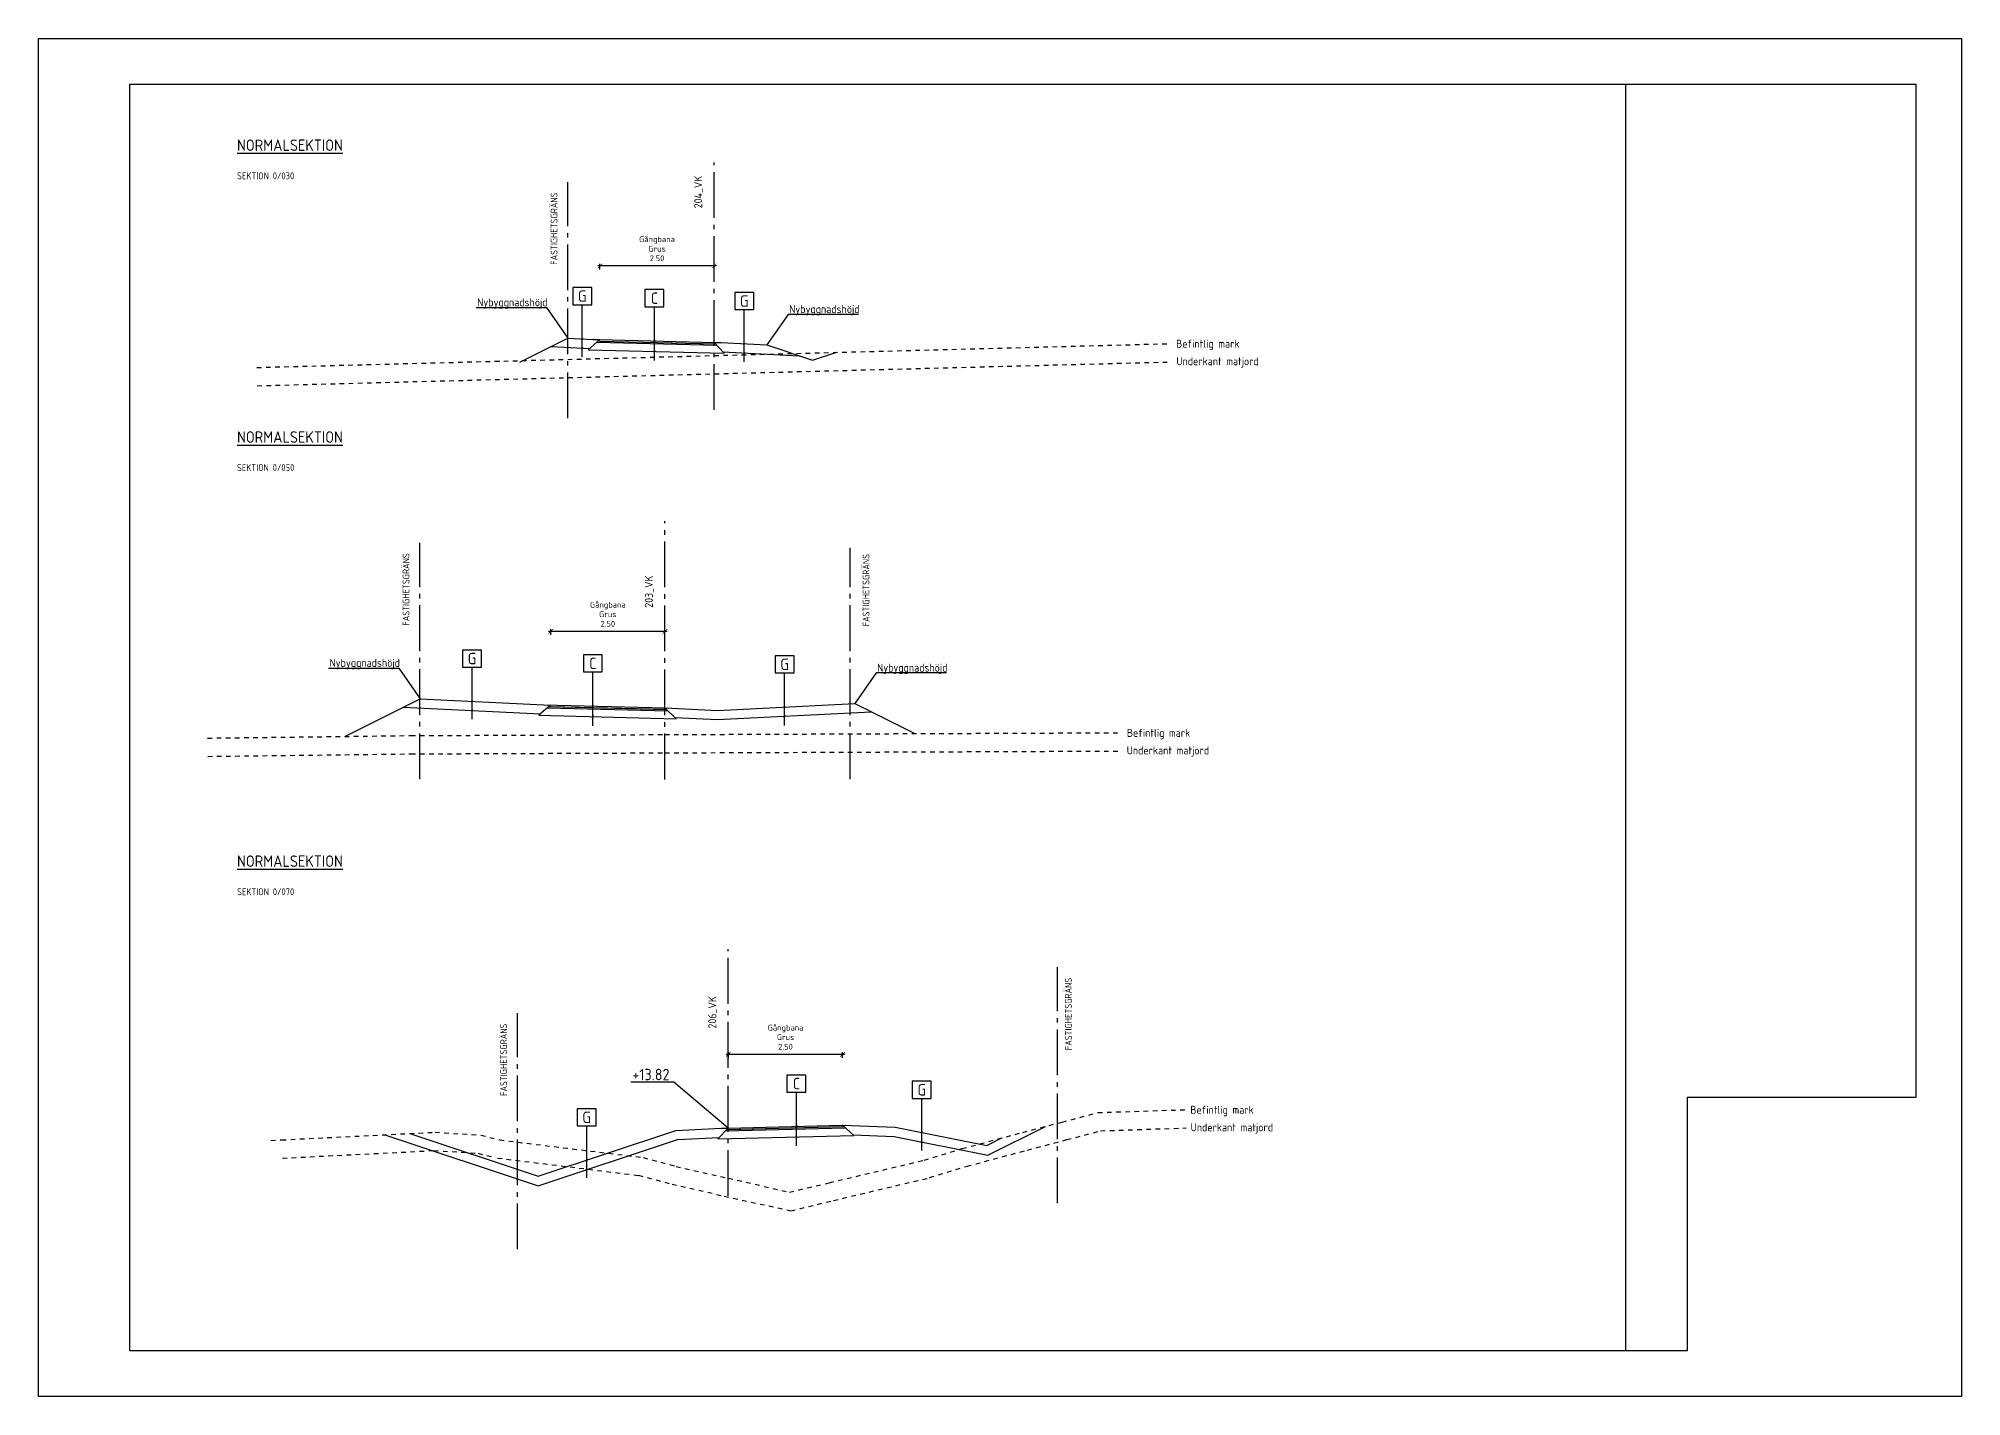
# Model space of a CAD drawing. Header units: metres. Extents: x -15 to 360, y -10 to 97.
# Drawn here: x 318 to 360.05, y 67.3 to 97 of the extents above; entities that cross this region are included whole.
import ezdxf
from ezdxf.enums import TextEntityAlignment as Align

# ---------------------------------------------------------------- set-up
doc = ezdxf.new("R2010")
doc.units = ezdxf.units.M
doc.header["$LTSCALE"] = 0.05
doc.header["$MEASUREMENT"] = 0
doc.linetypes.add('CENTRUMLINJE', pattern=[27, 20, -3, 1, -3])
doc.linetypes.add('DASHED_2', pattern=[3, 2, -1])
doc.layers.get('0').update_dxf_attribs({"linetype": 'CONTINUOUS'})
doc.layers.get('DEFPOINTS').update_dxf_attribs({"color": 5, "linetype": 'CONTINUOUS'})
for name, color, linetype in [('04_mått', 4, 'CONTINUOUS'), ('04_txt', 1, 'CONTINUOUS'), ('04_öb-typ', 1, 'CONTINUOUS'), ('M-37-CL_Txt', 1, 'CONTINUOUS'), ('M-37-Mark', 9, 'DASHED_2'), ('M-37-OB_B1', 4, 'CONTINUOUS'), ('M-37-OB_B2', 4, 'CONTINUOUS'), ('M-37-OB_Bi1', 4, 'CONTINUOUS'), ('M-37-OB_Bi2', 4, 'CONTINUOUS'), ('M-37-Profilhojd', 3, 'CONTINUOUS'), ('M-37-SektNr', 3, 'CONTINUOUS'), ('M-37-Vag-Overyta', 3, 'CONTINUOUS'), ('M-37-Vag-Slitlager', 4, 'CONTINUOUS'), ('M-378B', 7, 'CENTRUMLINJE')]:
    doc.layers.add(name, color=color, linetype=linetype)
doc.layers.add('Non-PlotDot', color=7, linetype='CONTINUOUS', plot=False)
doc.styles.add('ISO', font='iso.shx')
doc.styles.add('P_ISO_25', font='ISO', dxfattribs={"height": 2.5})
doc.styles.add('P_ISO_30', font='ISO', dxfattribs={"height": 3})
doc.dimstyles.new('BH90$0', dxfattribs={"dimscale": 0.05, "dimtxt": 2.5, "dimasz": 2, "dimexe": 1, "dimexo": 5, "dimgap": 2, "dimtad": 1, "dimzin": 0, "dimdsep": 46, "dimtxsty": 'ISO', "dimblk1": 'ARCHTICK', "dimblk2": 'ARCHTICK', "dimsah": 1, "dimcen": 1.5, "dimdle": 1, "dimadec": 0, "dimazin": 0, "dimtfac": 1, "dimtix": 1, "dimtmove": 0, "dimatfit": 3, "dimfxl": 1.5, "dimfxlon": 1, "dimtolj": 1, "dimtzin": 0, "dimarcsym": 0})

# ---------------------------------------------------------------- blocks, each defined once
blk = doc.blocks.new('_H-NSEK')
at = {"color": 0, "linetype": 'ByBlock'}
blk.add_lwpolyline([(0.207, 0.187), (-0.207, 0.187), (-0.207, -0.187), (0.207, -0.187)], close=True, dxfattribs=at)
at = {"color": 0, "linetype": 'ByBlock', "style": 'ISO'}
blk.add_attdef('N', text='', height=0.25, rotation=180, dxfattribs=at).set_placement((0, 0), align=Align.MIDDLE_CENTER)
blk = doc.blocks.new('_ARCHTICK')
at = {"color": 0, "linetype": 'ByBlock', "const_width": 0.15}
blk.add_lwpolyline([(-0.5, -0.5), (0.5, 0.5)], dxfattribs=at)
blk = doc.blocks.new('*D125')
at = {"layer": '04_mått', "color": 0, "lineweight": -2}
for p, q in [((332.828, 92.028), (330.231, 92.028)), ((330.281, 91.953), (330.281, 92.078)), ((332.778, 91.953), (332.778, 92.078))]:
    blk.add_line(p, q, dxfattribs=at)
at = {"layer": 'DEFPOINTS', "color": 0}
for p in [(330.281, 92.028), (330.281, 90.359), (332.778, 90.355)]:
    blk.add_point(p, dxfattribs=at)
at = {"layer": '04_mått', "color": 0, "lineweight": -2, "xscale": 0.1, "yscale": 0.1, "zscale": 0.1, "rotation": 180}
blk.add_blockref('_ARCHTICK', (330.281, 92.028), dxfattribs=at)
at = {"layer": '04_mått', "color": 0, "lineweight": -2, "xscale": 0.1, "yscale": 0.1, "zscale": 0.1}
blk.add_blockref('_ARCHTICK', (332.778, 92.028), dxfattribs=at)
at = {"layer": '04_mått', "color": 0, "insert": (331.529, 92.404), "char_height": 0.125, "attachment_point": 5, "style": 'ISO'}
blk.add_mtext('\\A1;Gångbana\\PGrus\\P2.50', dxfattribs=at)
blk = doc.blocks.new('*D126')
at = {"layer": '04_mått', "color": 0, "lineweight": -2}
for p, q in [((331.75, 84.036), (329.153, 84.036)), ((329.203, 83.961), (329.203, 84.086)), ((331.7, 83.961), (331.7, 84.086))]:
    blk.add_line(p, q, dxfattribs=at)
at = {"layer": 'DEFPOINTS', "color": 0}
for p in [(329.203, 84.036), (329.203, 82.366), (331.7, 82.362)]:
    blk.add_point(p, dxfattribs=at)
at = {"layer": '04_mått', "color": 0, "lineweight": -2, "xscale": 0.1, "yscale": 0.1, "zscale": 0.1, "rotation": 180}
blk.add_blockref('_ARCHTICK', (329.203, 84.036), dxfattribs=at)
at = {"layer": '04_mått', "color": 0, "lineweight": -2, "xscale": 0.1, "yscale": 0.1, "zscale": 0.1}
blk.add_blockref('_ARCHTICK', (331.7, 84.036), dxfattribs=at)
at = {"layer": '04_mått', "color": 0, "insert": (330.452, 84.411), "char_height": 0.125, "attachment_point": 5, "style": 'ISO'}
blk.add_mtext('\\A1;Gångbana\\PGrus\\P2.50', dxfattribs=at)
blk = doc.blocks.new('*D127')
at = {"layer": '04_mått', "color": 0, "lineweight": -2}
for p, q in [((335.636, 74.786), (333.039, 74.786)), ((333.089, 74.711), (333.089, 74.836)), ((335.586, 74.711), (335.586, 74.836))]:
    blk.add_line(p, q, dxfattribs=at)
at = {"layer": 'DEFPOINTS', "color": 0}
for p in [(333.089, 74.786), (333.089, 73.117), (335.586, 73.113)]:
    blk.add_point(p, dxfattribs=at)
at = {"layer": '04_mått', "color": 0, "lineweight": -2, "xscale": 0.1, "yscale": 0.1, "zscale": 0.1, "rotation": 180}
blk.add_blockref('_ARCHTICK', (333.089, 74.786), dxfattribs=at)
at = {"layer": '04_mått', "color": 0, "lineweight": -2, "xscale": 0.1, "yscale": 0.1, "zscale": 0.1}
blk.add_blockref('_ARCHTICK', (335.586, 74.786), dxfattribs=at)
at = {"layer": '04_mått', "color": 0, "insert": (334.338, 75.162), "char_height": 0.125, "attachment_point": 5, "style": 'ISO'}
blk.add_mtext('\\A1;Gångbana\\PGrus\\P2.50', dxfattribs=at)

msp = doc.modelspace()

# ---------------------------------------------------------------- linework, layer by layer
at = {"layer": '04_öb-typ'}
for p, q in [((329.893, 90.042), (329.893, 91.181)), ((331.472, 89.96), (331.472, 91.136)), ((333.436, 89.935), (333.436, 91.074)), ((327.484, 82.116), (327.484, 83.255)), ((330.124, 81.974), (330.124, 83.15)), ((334.319, 81.981), (334.319, 83.13)), ((334.577, 72.785), (334.577, 73.961)), ((337.317, 72.685), (337.317, 73.824)), ((329.99, 72.083), (329.99, 73.222))]:
    msp.add_line(p, q, dxfattribs=at)
at = {"layer": 'DEFPOINTS', "flags": 128}
for points in [[(318.003, 67.303), (318.003, 97.003), (360.053, 97.003), (360.053, 67.303)], [(320.003, 68.303), (320.003, 96.003), (359.053, 96.003), (359.053, 73.843), (354.053, 73.843), (354.053, 68.303)]]:
    msp.add_lwpolyline(points, close=True, dxfattribs=at)
msp.add_lwpolyline([(352.709, 68.303), (352.709, 96.003)], dxfattribs=at)
at = {"layer": 'M-37-CL_Txt', "flags": 128}
for points in [[(327.572, 91.117), (329.11, 91.117), (329.578, 90.448)], [(335.935, 90.969), (334.398, 90.969), (333.929, 90.301)], [(324.345, 83.232), (325.882, 83.232), (326.35, 82.563)], [(337.857, 83.127), (336.319, 83.127), (335.85, 82.458)]]:
    msp.add_lwpolyline(points, dxfattribs=at)
at = {"layer": 'M-37-Mark'}
for p, q in [((322.778, 89.808), (332.778, 90.069)), ((332.778, 90.069), (342.778, 90.33)), ((322.788, 89.409), (332.788, 89.67)), ((332.788, 89.67), (342.788, 89.93)), ((321.7, 81.703), (326.145, 81.758)), ((326.145, 81.758), (331.7, 81.78)), ((331.7, 81.78), (341.7, 81.82)), ((321.705, 81.303), (326.15, 81.358)), ((326.147, 81.358), (331.702, 81.38)), ((331.702, 81.38), (341.702, 81.42)), ((339.524, 73.078), (340.388, 73.307)), ((340.388, 73.307), (341.169, 73.513)), ((341.169, 73.513), (343.087, 73.577)), ((341.228, 73.115), (343.101, 73.177)), ((323.087, 72.904), (323.319, 72.916)), ((323.319, 72.916), (326.675, 73.083)), ((326.675, 73.083), (327.678, 73.02)), ((327.678, 73.02), (328.088, 72.916)), ((328.088, 72.916), (331.224, 72.53)), ((338.201, 72.727), (339.524, 73.078)), ((339.627, 72.692), (340.491, 72.921)), ((340.49, 72.921), (341.228, 73.115)), ((323.339, 72.517), (326.695, 72.684)), ((326.65, 72.684), (327.616, 72.624)), ((327.616, 72.624), (327.99, 72.529)), ((328.04, 72.519), (331.176, 72.133)), ((331.224, 72.53), (331.944, 72.337)), ((331.944, 72.337), (333.087, 72.077)), ((335.295, 71.98), (337.371, 72.472)), ((337.371, 72.472), (338.201, 72.727)), ((337.489, 72.09), (338.319, 72.345)), ((338.304, 72.341), (339.627, 72.692)), ((331.121, 72.144), (331.841, 71.951)), ((331.856, 71.947), (332.999, 71.687)), ((333.087, 72.077), (334.425, 71.774)), ((334.425, 71.774), (335.295, 71.98)), ((335.388, 71.591), (337.464, 72.083)), ((332.999, 71.687), (334.453, 71.365)), ((334.453, 71.365), (335.388, 71.591))]:
    msp.add_line(p, q, dxfattribs=at)
at = {"layer": 'M-37-OB_B1'}
for p, q in [((329.128, 90.471), (329.128, 90.471)), ((329.578, 90.448), (330.128, 90.421)), ((326.35, 82.563), (326.35, 82.563)), ((326.35, 82.563), (329.05, 82.428)), ((328.947, 82.201), (331.945, 82.126)), ((329.135, 82.366), (331.764, 82.3)), ((329.168, 82.395), (331.732, 82.331)), ((336.737, 73.192), (338.737, 72.792))]:
    msp.add_line(p, q, dxfattribs=at)
at = {"layer": 'M-37-OB_B2'}
for p, q in [((329.128, 90.471), (329.128, 90.471)), ((329.578, 90.448), (330.128, 90.421)), ((330.278, 90.417), (330.026, 90.193)), ((332.993, 90.119), (332.778, 90.355)), ((326.35, 82.563), (326.35, 82.563)), ((326.35, 82.563), (329.05, 82.428)), ((329.201, 82.424), (328.947, 82.201)), ((335.828, 73.014), (335.587, 73.238)), ((336.737, 73.192), (338.737, 72.792))]:
    msp.add_line(p, q, dxfattribs=at)
at = {"layer": 'M-37-OB_Bi1'}
for p, q in [((329.128, 90.471), (329.128, 90.471)), ((330.245, 90.388), (330.278, 90.387)), ((330.278, 90.387), (332.778, 90.325)), ((326.35, 82.563), (326.35, 82.563)), ((326.35, 82.563), (329.05, 82.428)), ((333.087, 73.145), (335.587, 73.208)), ((336.737, 73.192), (338.737, 72.792))]:
    msp.add_line(p, q, dxfattribs=at)
at = {"layer": 'M-37-OB_Bi2'}
for p, q in [((329.128, 90.471), (329.128, 90.471)), ((330.245, 90.388), (330.278, 90.387)), ((330.278, 90.387), (332.778, 90.325)), ((326.35, 82.563), (326.35, 82.563)), ((326.35, 82.563), (329.05, 82.428)), ((333.087, 73.145), (335.587, 73.208)), ((336.737, 73.192), (338.737, 72.792))]:
    msp.add_line(p, q, dxfattribs=at)
at = {"layer": 'M-37-Profilhojd', "color": 1}
for p, q in [((331.892, 74.175), (330.953, 74.175)), ((333.087, 73.175), (331.892, 74.175))]:
    msp.add_line(p, q, dxfattribs=at)
at = {"layer": 'M-37-Vag-Overyta'}
for p, q in [((328.53, 89.924), (329.578, 90.448)), ((329.578, 90.448), (330.128, 90.421)), ((329.578, 90.448), (330.128, 90.421)), ((330.278, 90.417), (332.778, 90.355)), ((332.778, 90.355), (332.928, 90.351)), ((332.928, 90.351), (333.928, 90.301)), ((333.928, 90.301), (334.928, 89.968)), ((334.928, 89.968), (335.441, 90.139)), ((324.704, 81.74), (326.35, 82.563)), ((326.35, 82.563), (329.05, 82.428)), ((326.35, 82.563), (329.05, 82.428)), ((329.05, 82.428), (331.7, 82.362)), ((333.85, 82.358), (335.85, 82.458)), ((335.85, 82.458), (337.163, 81.802)), ((329.199, 82.394), (331.699, 82.332)), ((331.7, 82.362), (331.85, 82.358)), ((331.85, 82.358), (332.85, 82.308)), ((332.85, 82.308), (333.85, 82.358)), ((331.937, 73.122), (332.937, 73.172)), ((332.937, 73.172), (333.087, 73.175)), ((333.087, 73.175), (335.587, 73.238)), ((335.587, 73.238), (336.737, 73.192)), ((336.737, 73.192), (338.737, 72.792)), ((336.737, 73.192), (338.737, 72.792)), ((326.124, 73.056), (328.932, 72.121)), ((328.932, 72.121), (331.937, 73.122)), ((338.737, 72.792), (339.07, 72.958))]:
    msp.add_line(p, q, dxfattribs=at)
at = {"layer": 'M-37-Vag-Overyta', "flags": 128}
msp.add_lwpolyline([(330.128, 90.421), (330.278, 90.417)], dxfattribs=at)
at = {"layer": 'M-37-Vag-Slitlager'}
for p, q in [((329.128, 90.471), (329.128, 90.471)), ((329.214, 90.266), (330.061, 90.224)), ((330.026, 90.193), (332.993, 90.119)), ((330.212, 90.359), (332.834, 90.293)), ((330.245, 90.388), (330.278, 90.387)), ((330.278, 90.387), (332.806, 90.324)), ((332.966, 90.149), (334.636, 90.065)), ((326.35, 82.563), (326.35, 82.563)), ((325.986, 82.381), (328.982, 82.231)), ((331.945, 82.126), (331.7, 82.362)), ((331.915, 82.155), (332.85, 82.108)), ((332.85, 82.108), (333.86, 82.158)), ((333.86, 82.158), (336.214, 82.276)), ((333.087, 73.175), (332.856, 72.94)), ((333.027, 73.114), (335.65, 73.179)), ((333.057, 73.145), (335.619, 73.209)), ((338.765, 72.582), (340.022, 73.21)), ((325.573, 73.029), (328.932, 71.91)), ((328.932, 71.91), (331.975, 72.923)), ((331.975, 72.923), (332.885, 72.969)), ((332.856, 72.94), (335.828, 73.014)), ((335.812, 73.029), (336.714, 72.992)), ((336.714, 72.992), (338.765, 72.582))]:
    msp.add_line(p, q, dxfattribs=at)
at = {"layer": 'M-378B', "linetype": 'CENTRUMLINJE'}
for p, q in [((332.778, 88.881), (332.778, 94.289)), ((329.578, 88.698), (329.578, 93.862)), ((331.7, 80.801), (331.7, 86.444)), ((326.339, 80.807), (326.339, 85.971)), ((335.749, 80.807), (335.749, 85.866)), ((333.087, 71.695), (333.087, 77.087)), ((340.287, 71.53), (340.287, 76.694)), ((328.475, 70.523), (328.475, 75.686))]:
    msp.add_line(p, q, dxfattribs=at)
at = {"layer": 'Non-PlotDot'}
for centre in [(330.128, 90.421), (330.278, 90.417), (332.928, 90.351), (333.928, 90.301), (335.441, 90.139), (328.08, 89.947), (334.928, 89.968), (331.85, 82.358), (324.704, 81.74), (337.163, 81.802), (332.937, 73.172), (326.124, 73.056), (339.07, 72.958)]:
    msp.add_circle(centre, 0.001, dxfattribs=at)

# ---------------------------------------------------------------- block references
at = {"layer": '04_öb-typ'}
ref = msp.add_blockref('_H-NSEK', (329.893, 91.368), dxfattribs=at)
ref.add_attrib('N', 'G', dxfattribs={"layer": '0', "height": 0.25, "style": 'ISO'}).set_placement((329.893, 91.368), align=Align.MIDDLE_CENTER)
ref = msp.add_blockref('_H-NSEK', (331.472, 91.323), dxfattribs=at)
ref.add_attrib('N', 'C', dxfattribs={"layer": '0', "height": 0.25, "style": 'ISO'}).set_placement((331.472, 91.323), align=Align.MIDDLE_CENTER)
ref = msp.add_blockref('_H-NSEK', (333.436, 91.261), dxfattribs=at)
ref.add_attrib('N', 'G', dxfattribs={"layer": '0', "height": 0.25, "style": 'ISO'}).set_placement((333.436, 91.261), align=Align.MIDDLE_CENTER)
at = {"layer": '04_öb-typ', "zscale": 0.05}
for p, xscale, yscale in [((329.893, 90.433), 0.05000000000001137, 0.05000000000000071), ((331.472, 90.387), 0.04999999999998295, 0.05000000000000071), ((329.893, 90.232), 0.05000000000001137, 0.05000000000000071), ((331.472, 90.157), 0.04999999999998295, 0.05000000000000071), ((333.436, 90.326), 0.05000000000001137, 0.05000000000000071), ((333.436, 90.125), 0.05000000000001137, 0.05000000000000071), ((327.484, 82.507), 0.05000000000001137, 0.05000000000000426), ((330.124, 82.401), 0.04999999999998295, 0.05000000000000426), ((327.484, 82.306), 0.05000000000001137, 0.05000000000000426), ((330.124, 82.171), 0.04999999999998295, 0.05000000000000426), ((334.319, 82.382), 0.05000000000001137, 0.05000000000000426), ((334.319, 82.181), 0.05000000000001137, 0.05000000000000426), ((334.577, 73.213), 0.04999999999998295, 0.05000000000000071), ((334.577, 72.983), 0.04999999999998295, 0.05000000000000071), ((337.317, 73.076), 0.05000000000001137, 0.05000000000000071), ((337.317, 72.872), 0.05000000000001137, 0.05000000000000071), ((329.99, 72.473), 0.05000000000001137, 0.05000000000000071), ((329.99, 72.262), 0.05000000000001137, 0.05000000000000071)]:
    msp.add_blockref('_ARCHTICK', p, dxfattribs=dict(at, xscale=xscale, yscale=yscale))
at = {"layer": '04_öb-typ'}
ref = msp.add_blockref('_H-NSEK', (327.484, 83.442), dxfattribs=at)
ref.add_attrib('N', 'G', dxfattribs={"layer": '0', "height": 0.25, "style": 'ISO'}).set_placement((327.484, 83.442), align=Align.MIDDLE_CENTER)
ref = msp.add_blockref('_H-NSEK', (330.124, 83.337), dxfattribs=at)
ref.add_attrib('N', 'C', dxfattribs={"layer": '0', "height": 0.25, "style": 'ISO'}).set_placement((330.124, 83.337), align=Align.MIDDLE_CENTER)
ref = msp.add_blockref('_H-NSEK', (334.319, 83.317), dxfattribs=at)
ref.add_attrib('N', 'G', dxfattribs={"layer": '0', "height": 0.25, "style": 'ISO'}).set_placement((334.319, 83.317), align=Align.MIDDLE_CENTER)
ref = msp.add_blockref('_H-NSEK', (334.577, 74.148), dxfattribs=at)
ref.add_attrib('N', 'C', dxfattribs={"layer": '0', "height": 0.25, "style": 'ISO'}).set_placement((334.577, 74.148), align=Align.MIDDLE_CENTER)
ref = msp.add_blockref('_H-NSEK', (337.317, 74.011), dxfattribs=at)
ref.add_attrib('N', 'G', dxfattribs={"layer": '0', "height": 0.25, "style": 'ISO'}).set_placement((337.317, 74.011), align=Align.MIDDLE_CENTER)
ref = msp.add_blockref('_H-NSEK', (329.99, 73.409), dxfattribs=at)
ref.add_attrib('N', 'G', dxfattribs={"layer": '0', "height": 0.25, "style": 'ISO'}).set_placement((329.99, 73.409), align=Align.MIDDLE_CENTER)

# ---------------------------------------------------------------- texts
at = {"layer": '04_txt', "color": 7, "style": 'ISO'}
for p in [(322.345, 94.544), (322.345, 88.162), (322.345, 78.887)]:
    msp.add_text('%%UNORMALSEKTION', height=0.25, dxfattribs=at).set_placement(p)
at = {"layer": '04_txt', "color": 3, "style": 'ISO'}
for p in [(329.352, 92.053), (326.114, 84.162), (336.174, 84.146), (340.599, 74.878), (328.249, 73.877)]:
    msp.add_text('FASTIGHETSGRÄNS', height=0.15, rotation=90, dxfattribs=at).set_placement(p)
at = {"layer": 'M-37-CL_Txt', "style": 'P_ISO_30'}
for s, rotation, p in [('204_VK', 90.0117, (332.428, 93.289)), ('Nybyggnadshöjd', 0.0117, (327.596, 91.233)), ('Nybyggnadshöjd', 0.0117, (334.418, 91.085)), ('Befintlig mark', 0.0117, (342.88, 90.327)), ('Underkant matjord', 0.0117, (342.884, 89.944)), ('203_VK', 90.0117, (331.35, 84.554)), ('Nybyggnadshöjd', 0.0117, (324.368, 83.348)), ('Nybyggnadshöjd', 0.0117, (336.34, 83.243)), ('Befintlig mark', 0.0117, (341.802, 81.817)), ('Underkant matjord', 0.0117, (341.798, 81.434)), ('206_VK', 90.0117, (332.737, 75.351)), ('Befintlig mark', 0.0117, (343.19, 73.574)), ('Underkant matjord', 0.0117, (343.196, 73.191))]:
    msp.add_text(s, height=0.175, rotation=rotation, dxfattribs=at).set_placement(p, align=Align.MIDDLE_LEFT)
at = {"layer": 'M-37-Profilhojd', "style": 'P_ISO_25'}
msp.add_text('+13.82', height=0.25, dxfattribs=at).set_placement((330.989, 74.22))
at = {"layer": 'M-37-SektNr', "style": 'P_ISO_30'}
for s, p in [('SEKTION 0/030', (322.97, 93.924)), ('SEKTION 0/050', (322.97, 87.543)), ('SEKTION 0/070', (322.97, 78.267))]:
    msp.add_text(s, height=0.15, dxfattribs=at).set_placement(p, align=Align.CENTER)

# ---------------------------------------------------------------- dimensions: what is measured, and where the dimension line sits
at = {"layer": '04_mått'}
for base, p1, p2, picture, middle in [((330.281, 92.028), (332.778, 90.355), (330.281, 90.359), '*D125', (331.529, 92.404)), ((329.203, 84.036), (331.7, 82.362), (329.203, 82.366), '*D126', (330.452, 84.411)), ((333.089, 74.786), (335.586, 73.113), (333.089, 73.117), '*D127', (334.338, 75.162))]:
    dim = msp.add_linear_dim(base=base, p1=p1, p2=p2, angle=180, text='Gångbana\\PGrus\\P<>', dimstyle='BH90$0', override={"dimtmove": 1}, dxfattribs=at)
    dim.commit()
    dim.dimension.update_dxf_attribs({"geometry": picture, "text_midpoint": middle})

doc.saveas('drawing.dxf')
